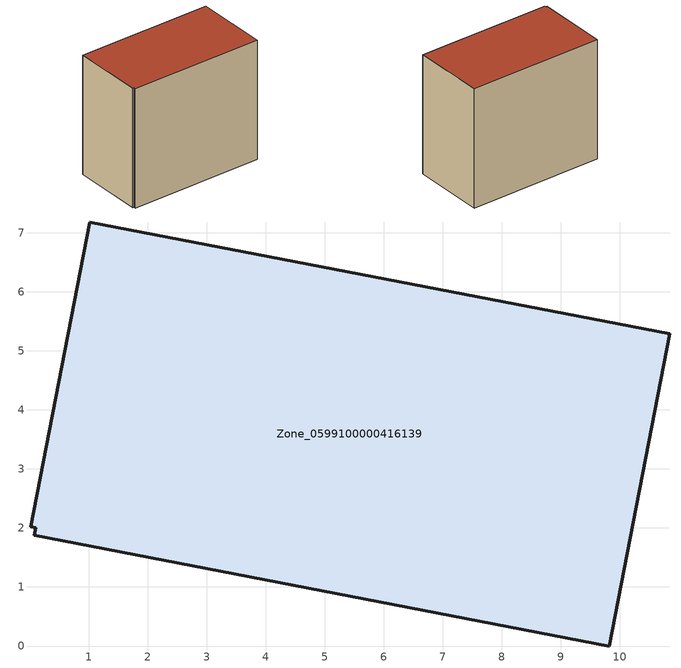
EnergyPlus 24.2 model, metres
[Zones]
Zone_0599100000416139
 floor ground (C_G): 0.1,2 0.02,2.02 1.02,7.18 10.84,5.29 9.82,0 0.08,1.88 z0
 wall outside (C_F): 9.82,0 10.84,5.29 1.02,7.18 0.02,2.02 0.1,2 0.08,1.88 9.82,0 z0:8.93
 roof outside (C_R): 0.02,2.02 0.1,2 0.08,1.88 9.82,0 10.84,5.29 1.02,7.18 z8.93
[BUILDING]
Pand.0599100000416139: North Axis=0; Terrain=City; Loads Convergence Tolerance Value=0.04; Temperature Convergence Tolerance Value=0.4; Solar Distribution=FullExterior; Maximum Number of Warmup Days=25; Minimum Number of Warmup Days=1
[Site:Location]
Rotterdam.The.Hague.AP_ZH_NLD Design_Conditions: Latitude=51.96; Longitude=4.45; Time Zone=1; Elevation=-4.5
[SITE:GROUNDTEMPERATURE:BUILDINGSURFACE]
18, 18, 18, 18, 18, 18, 18, 18, 18, 18, 18, 18
[MATERIAL] Thermal Absorptance=0.9; Solar Absorptance=0.7; Visible Absorptance=0.7
Name | Roughness | Thickness | Conductivity | Density | Specific Heat
G.TI.1992-2005 | MediumSmooth | 0.15 | 0.06 | 540 | 1210
F.TI.1992-2005 | Rough | 0.3 | 0.12 | 1920 | 840
R.TI.1992-2005 | MediumRough | 0.2 | 0.08 | 1500 | 1000
[CONSTRUCTION]
C_G: G.TI.1992-2005
C_F: F.TI.1992-2005
C_R: R.TI.1992-2005
[ZONE]
Zone_0599100000416139: Type=1; Multiplier=1; Ceiling Height=Autocalculate; Volume=Autocalculate; Floor Area=autocalculate; Part of Total Floor Area=Yes
[ZONEINFILTRATION:DESIGNFLOWRATE]
Infil_Zone_0599100000416139: Zone or ZoneList or Space or SpaceList=Zone_0599100000416139; Schedule=AlwaysOn; Design Flow Rate Calculation Method=Flow/Area; Flow Rate per Floor Area=0.0015; Constant Term Coefficient=1; Temperature Term Coefficient=0; Velocity Term Coefficient=0; Velocity Squared Term Coefficient=0
[HVACTEMPLATE:ZONE:IDEALLOADSAIRSYSTEM]
Zone_0599100000416139: Maximum Heating Supply Air Temperature=50; Minimum Cooling Supply Air Temperature=13; Maximum Heating Supply Air Humidity Ratio=0.0156; Minimum Cooling Supply Air Humidity Ratio=0.0077; Heating Limit=NoLimit; Cooling Limit=NoLimit; Dehumidification Control Type=ConstantSensibleHeatRatio; Cooling Sensible Heat Ratio=0.7; Dehumidification Setpoint=60; Humidification Control Type=None; Humidification Setpoint=30; Outdoor Air Method=None; Outdoor Air Flow Rate per Person=0.00944; Outdoor Air Flow Rate per Zone Floor Area=0; Outdoor Air Flow Rate per Zone=0; Demand Controlled Ventilation Type=None; Outdoor Air Economizer Type=NoEconomizer; Heat Recovery Type=None; Sensible Heat Recovery Effectiveness=0.7; Latent Heat Recovery Effectiveness=0.65
[ZONECONTROL:THERMOSTAT]
ThermostatControl_Zone_0599100000416139: Zone or ZoneList=Zone_0599100000416139; Control Type Schedule=DualSetpointControlType; Control 1=Thermostat_Zone_0599100000416139; Temperature Difference Between Cutout And Setpoint=0
[THERMOSTATSETPOINT:DUALSETPOINT]
Thermostat_Zone_0599100000416139: Heating Setpoint Temperature Schedule=HeatingSetpoint_Zone_0599100000416139; Cooling Setpoint Temperature Schedule=CoolingSetpoint_Zone_0599100000416139
[SCHEDULE:COMPACT]
HeatingSetpoint_Zone_0599100000416139: Through: 12/31, For: AllDays, Until: 24:00, 21
CoolingSetpoint_Zone_0599100000416139: Through: 12/31, For: AllDays, Until: 24:00, 24
DualSetpointControlType: Through: 12/31, For: AllDays, Until: 24:00, 4
AlwaysOn: Through: 12/31, For: AllDays, Until: 24:00, 1
